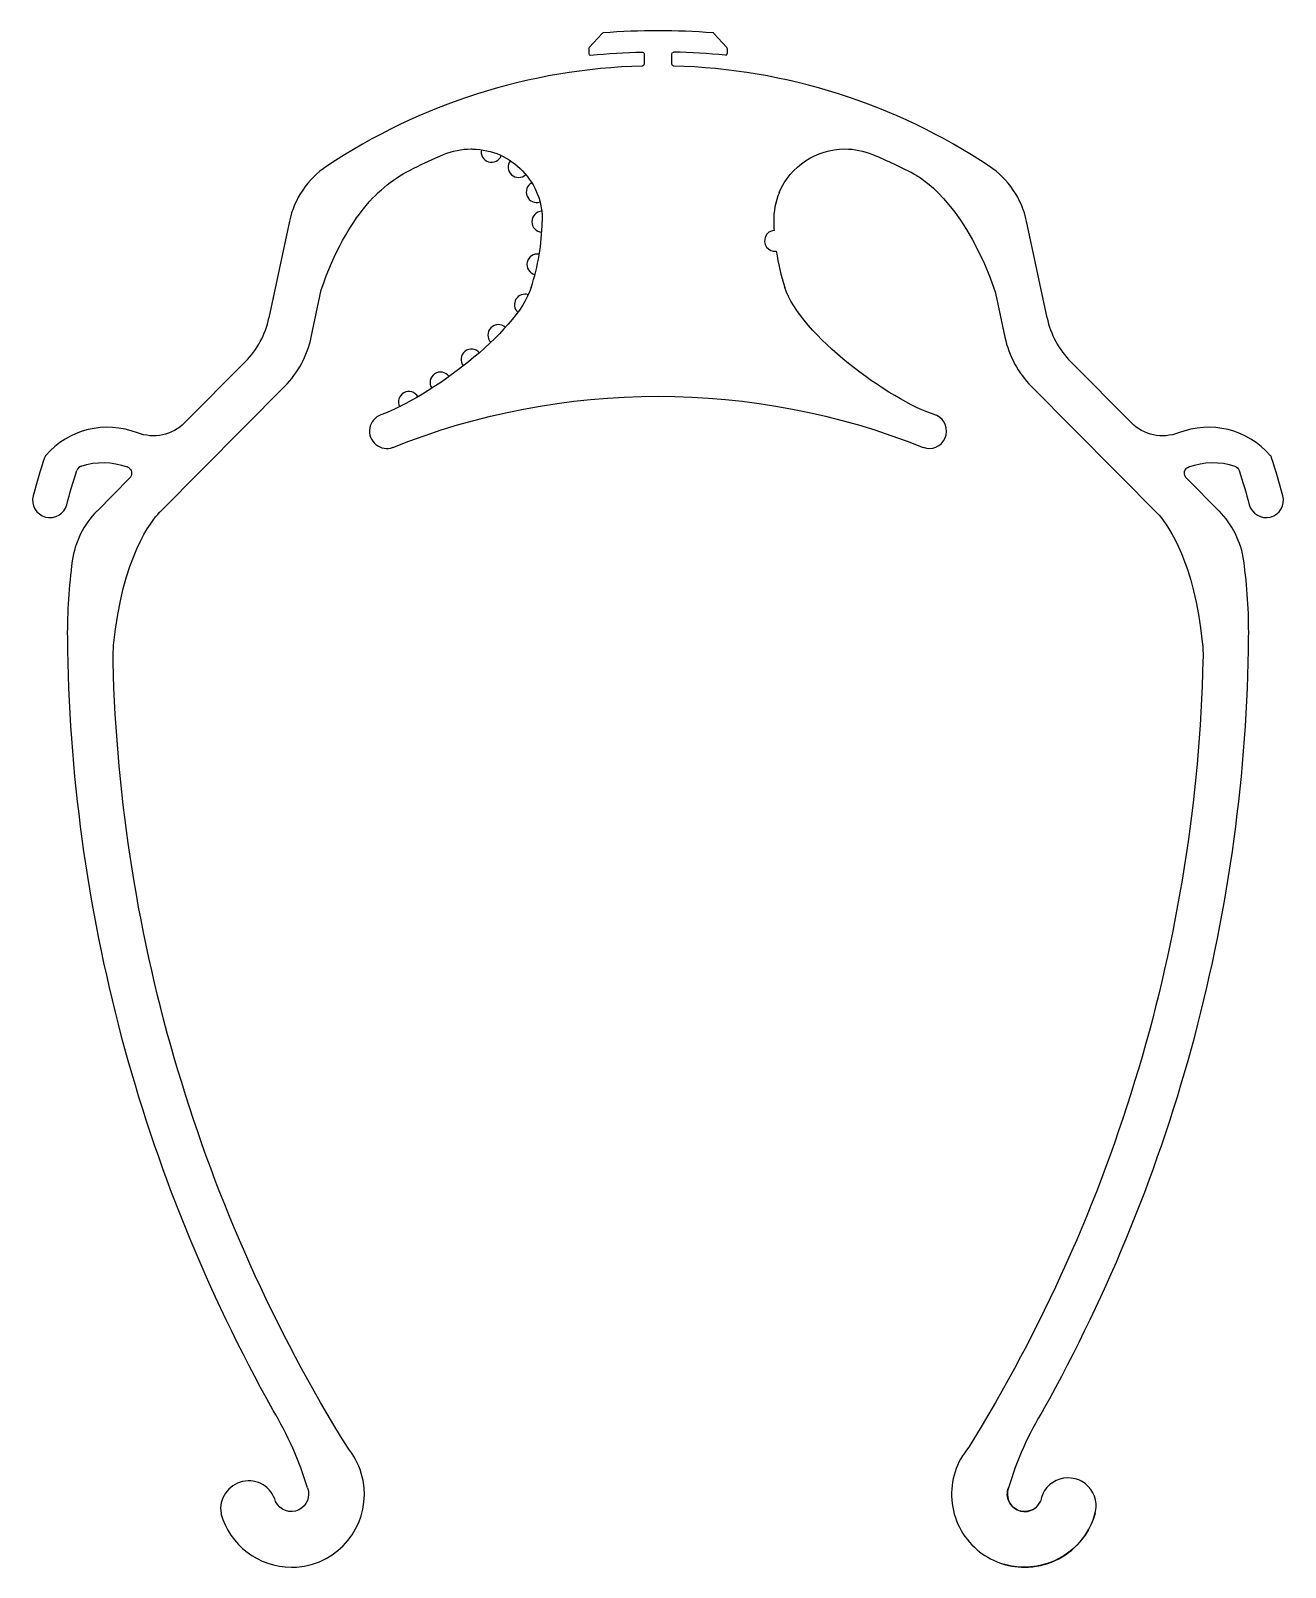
# Model space of a CAD drawing. Header units: millimetres. Extents: x 3 to 184, y 281 to 502.
import ezdxf

# ---------------------------------------------------------------- set-up
doc = ezdxf.new("R2010")
doc.units = ezdxf.units.MM
doc.layers.get('0').update_dxf_attribs({"linetype": 'CONTINUOUS'})

msp = doc.modelspace()

# ---------------------------------------------------------------- linework, layer by layer
for p, q in [((85.56, 501.75), (83.7, 499.72)), ((103.54, 499.72), (101.68, 501.75)), ((83.63, 499.54), (83.63, 498.86)), ((83.89, 498.61), (83.91, 498.61)), ((91.62, 498.8), (91.62, 497.3)), ((95.62, 497.3), (95.62, 498.81)), ((103.61, 498.86), (103.61, 499.54)), ((40.52, 474.68), (37.57, 460.75)), ((149.67, 460.75), (146.72, 474.68)), ((43.65, 457.96), (45.09, 464.8)), ((142.24, 464.36), (142.25, 464.34)), ((142.25, 464.34), (143.6, 457.96)), ((34.16, 454.44), (25.42, 445.64)), ((161.82, 445.64), (153.08, 454.44)), ((21.97, 432.91), (39.82, 450.89)), ((147.42, 450.89), (165.83, 432.34)), ((17.49, 437.66), (12.8, 432.92)), ((174.45, 432.92), (169.75, 437.66)), ((21.94, 432.88), (21.97, 432.91)), ((21.97, 432.91), (21.97, 432.91)), ((165.83, 432.34), (165.84, 432.33)), ((30.65, 288.47), (30.64, 288.46))]:
    msp.add_line(p, q)
for centre, radius, start, end in [((69.64, 484.67), 1.5, 167.6772, 339.1931), ((73.53, 482.49), 1.5, 142.2402, 313.9639), ((76.13, 478.88), 1.5, 117.4345, 288.9345), ((76.94, 474.62), 1.5, 92.7976, 267.4032), ((110.47, 471.86), 1.5, 94.7399, 277.33), ((76.23, 468.46), 1.5, 79.3348, 256.7506), ((74.44, 462.67), 1.5, 70.8186, 227.0763), ((70.6, 458.29), 1.5, 46.7394, 224.5549), ((66.74, 454.77), 1.5, 40.2159, 218.7217), ((62.28, 451.44), 1.5, 34.9255, 213.5138), ((57.73, 448.65), 1.5, 29.4241, 207.4079), ((54.55, 444.44), 2.5, 110.3192, 290.6636), ((132.69, 444.44), 2.5, -110.6636, 64.2066), ((190.25, 278.34), 48.16, 148.5651, 163.3465), ((-3.75, 277.98), 48.97, 16.8112, 31.1721), ((34.63, 289.14), 4.03, 15.2597, 189.5638), ((152.71, 289.56), 4.04, -19.3601, 170.8129)]:
    msp.add_arc(centre, radius, start, end)
for centre, major_axis, ratio, start_param, end_param in [((85.69, 501.56), (-0.131, -0.244), 0.807996, 3.598981, 4.354543), ((75.55, 428.67), (77.88, 41.71), 0.776306, 0.960862, 1.055849), ((101.54, 501.63), (0.163, -0.151), 0.83923, 1.479912, 2.35135), ((84.01, 499.55), (0.381, 0.004), 0.79886, 2.532228, 3.134452), ((86.42, 440.49), (74.06, 14.53), 0.766306, 1.193889, 1.294999), ((103.23, 499.55), (0.38, -0.007), 0.799249, 0.015289, 0.618314), ((119.09, 464.88), (36.19, -17.14), 0.497961, 1.480503, 1.655617), ((129.79, 473.21), (19.34, -3.43), 0.715655, 2.978944, 3.285378), ((42.85, 475.99), (28.64, -18.88), 0.980951, 0.264938, 0.551387), ((149.19, 475.3), (38.9, -0.26), 0.922263, 3.167822, 3.203131), ((149.19, 475.3), (38.9, -0.26), 0.922263, 3.286672, 3.43667), ((24.9, 463.54), (10.84, -7.16), 0.989239, 6.08753, 6.653558), ((162.23, 463.36), (12.82, -0.27), 0.991659, 3.368983, 3.939827), ((28.52, 461.53), (13.88, -7.1), 0.953852, 5.987536, 6.535481), ((158.63, 461.46), (13.87, 6.84), 0.958232, 2.902405, 3.451909), ((10.41, 438.27), (5.14, -2.45), 0.417458, 3.027644, 3.196225), ((176.75, 438.21), (5.23, 2.51), 0.413974, 6.227719, 6.394712), ((32.92, 434.74), (-19.11, -52.55), 0.502599, 4.783439, 4.886143), ((10.86, 438.41), (-0.567, 0.888), 0.96723, 6.033843, 6.958053), ((15.31, 436.42), (2.08, 2.73), 0.557364, 6.21801, 6.444906), ((154.34, 434.75), (19.1, -52.55), 0.502398, 1.397107, 1.499811), ((170.12, 438.14), (-0.427, 0.65), 0.77111, 1.267124, 1.832975), ((21.69, 424.02), (-4.32, -11.87), 0.996143, 4.277109, 4.924411), ((165.48, 423.9), (-4.13, -12.06), 0.992636, 2.042831, 2.686535), ((73.24, 412.84), (14.58, -68.89), 0.915397, 4.336387, 4.494539), ((114.44, 414.88), (-3.45, -69.38), 0.925222, 1.614204, 1.773584), ((26.61, 283.99), (23.55, 12.05), 0.626871, 6.168627, 6.424779), ((146.47, 291.22), (2.13, 1.26), 0.996119, 4.637636, 5.32486), ((129.34, 300.67), (26.32, -14.52), 0.588792, 6.162249, 6.409059)]:
    msp.add_ellipse(centre, major_axis=major_axis, ratio=ratio, start_param=start_param, end_param=end_param)
for points in [[(101.52, 501.83), (98.89, 502.03), (96.26, 502.13), (93.62, 502.12)], [(83.63, 498.86), (83.63, 498.72), (83.75, 498.61), (83.89, 498.61)], [(83.91, 498.61), (86.39, 498.86), (88.87, 499.01), (91.36, 499.06)], [(95.62, 498.81), (95.62, 498.95), (95.74, 499.06), (95.88, 499.06)], [(103.33, 498.61), (103.47, 498.6), (103.59, 498.7), (103.6, 498.84)], [(103.6, 498.84), (103.61, 498.85), (103.61, 498.85), (103.61, 498.86)], [(45.9, 482.61), (43.14, 480.77), (41.21, 477.93), (40.52, 474.68)], [(130.85, 481.28), (130.85, 481.28), (130.88, 481.27), (130.93, 481.24)], [(130.93, 481.24), (130.94, 481.23), (130.96, 481.22), (130.97, 481.21)], [(130.97, 481.21), (130.99, 481.21), (131, 481.2), (131.02, 481.19)], [(131.02, 481.19), (132.11, 480.54), (138.24, 476.43), (142.24, 464.36)], [(146.72, 474.68), (146.03, 477.93), (144.1, 480.77), (141.34, 482.61)], [(75.34, 465.12), (73.23, 458.59), (60.57, 449.23), (53.68, 446.79)], [(133.66, 446.74), (126.92, 448.84), (114.07, 458.4), (111.9, 465.12)], [(55.43, 442.1), (79.94, 451.92), (107.31, 451.92), (131.81, 442.1)], [(18.61, 444.19), (13.96, 446), (8.69, 444.7), (5.41, 440.94)], [(25.42, 445.64), (23.64, 443.84), (20.96, 443.28), (18.61, 444.19)], [(133.78, 446.69), (133.74, 446.71), (133.7, 446.72), (133.66, 446.74)], [(168.63, 444.19), (166.28, 443.28), (163.6, 443.84), (161.82, 445.64)], [(181.83, 440.94), (178.56, 444.7), (173.28, 446), (168.63, 444.19)], [(8.43, 433.83), (8.87, 435.49), (9.36, 437.13), (9.88, 438.76)], [(10.52, 439.41), (12.67, 440.11), (15, 440.07), (17.12, 439.3)], [(17.49, 439.07), (17.88, 438.68), (17.88, 438.05), (17.49, 437.66)], [(169.51, 438.02), (169.33, 438.54), (169.59, 439.11), (170.12, 439.3)], [(3.6, 435.12), (3.24, 433.78), (4.04, 432.41), (5.37, 432.06)], [(5.37, 432.06), (6.71, 431.7), (8.08, 432.5), (8.43, 433.83)], [(21.76, 432.7), (21.77, 432.7), (21.77, 432.71), (21.78, 432.72)], [(8.52, 414.7), (8.88, 375.73), (19.04, 337.47), (38.08, 303.46)], [(149.17, 303.46), (168.19, 337.47), (178.36, 375.73), (178.72, 414.7)], [(38.08, 303.46), (38.1, 303.41), (38.12, 303.37), (38.15, 303.33)], [(43.82, 281.16), (49.38, 282.84), (52.54, 288.72), (50.87, 294.27)], [(38.52, 290.2), (38.52, 290.2), (38.52, 290.2), (38.52, 290.2)], [(144.21, 290.13), (143.88, 290.79), (143.87, 291.53), (144.12, 292.16)], [(147.56, 289.01), (146.33, 288.39), (144.82, 288.89), (144.21, 290.13)]]:
    msp.add_open_spline(points, degree=3)
for points, knots in [([(91.36, 499.06), (91.36, 499.06), (91.36, 499.06), (91.37, 499.06), (91.51, 499.06), (91.62, 498.94), (91.62, 498.8)], [28, 28, 28, 28, 29, 29, 29, 30, 30, 30, 30]), ([(91.62, 497.3), (91.62, 497.16), (91.51, 497.05), (91.37, 497.04), (75.16, 496.62), (59.39, 491.62), (45.9, 482.61)], [31, 31, 31, 31, 32, 32, 32, 33, 33, 33, 33]), ([(141.34, 482.61), (127.85, 491.62), (112.09, 496.62), (95.87, 497.04), (95.73, 497.05), (95.62, 497.16), (95.62, 497.3)], [8, 8, 8, 8, 9, 9, 9, 10, 10, 10, 10]), ([(62.71, 484.29), (63.98, 484.83), (65.32, 485.1), (66.7, 485.1), (66.78, 485.1), (66.86, 485.1), (66.93, 485.09)], [84, 84, 84, 84, 85, 85, 85, 86, 86, 86, 86]), ([(66.93, 485.09), (69.67, 485.03), (72.22, 483.91), (74.11, 481.93), (76, 479.95), (77.01, 477.35), (76.94, 474.62)], [86, 86, 86, 86, 87, 87, 87, 88, 88, 88, 88]), ([(111.1, 478.84), (112.71, 482.64), (116.41, 485.1), (120.54, 485.1), (121.91, 485.1), (123.25, 484.83), (124.52, 484.29)], [102, 102, 102, 102, 103, 103, 103, 104, 104, 104, 104]), ([(45.09, 464.8), (46.98, 470.35), (49.32, 474.18), (51.38, 476.73), (53.28, 479.09), (55.7, 480.98), (58.42, 482.32), (59.83, 483.02), (61.27, 483.68), (62.71, 484.29)], [81, 81, 81, 81, 82, 82, 82, 83, 83, 83, 84, 84, 84, 84]), ([(170.12, 439.3), (172.24, 440.07), (174.57, 440.11), (176.72, 439.41), (177.03, 439.3), (177.27, 439.05), (177.37, 438.74), (177.89, 437.12), (178.37, 435.48), (178.81, 433.83)], [141, 141, 141, 141, 142, 142, 142, 143, 143, 143, 144, 144, 144, 144]), ([(178.81, 433.83), (179.17, 432.5), (180.53, 431.7), (181.87, 432.06), (183.2, 432.41), (184, 433.78), (183.64, 435.12)], [144, 144, 144, 144, 145, 145, 145, 146, 146, 146, 146]), ([(48.86, 298), (27.76, 332.07), (16.12, 371.11), (15.11, 411.13), (15.09, 411.95), (15.12, 412.78), (15.19, 413.6), (16.39, 426.26), (20.75, 431.61), (21.76, 432.7)], [70, 70, 70, 70, 71, 71, 71, 72, 72, 72, 73, 73, 73, 73]), ([(21.78, 432.72), (21.83, 432.77), (21.88, 432.82), (21.91, 432.85), (21.92, 432.86), (21.93, 432.87), (21.94, 432.88)], [74, 74, 74, 74, 75, 75, 75, 76, 76, 76, 76]), ([(165.84, 432.33), (167.23, 430.67), (170.9, 425.33), (172.04, 414.05), (172.13, 413.19), (172.17, 412.32), (172.14, 411.45), (171.18, 371.32), (159.54, 332.16), (138.38, 298)], [114, 114, 114, 114, 115, 115, 115, 116, 116, 116, 117, 117, 117, 117]), ([(138.38, 298), (136.6, 295.88), (135.74, 293.2), (135.95, 290.44), (136.17, 287.63), (137.46, 285.08), (139.6, 283.25)], [117, 117, 117, 117, 118, 118, 118, 119, 119, 119, 119]), ([(43.12, 292.14), (43.58, 290.95), (43.03, 289.54), (41.87, 288.99), (40.61, 288.39), (39.1, 288.93), (38.52, 290.2)], [61.030901, 61.030901, 61.030901, 61.030901, 62, 62, 62, 63, 63, 63, 63]), ([(144.12, 292.14), (143.66, 290.95), (144.21, 289.54), (145.37, 288.99), (146.64, 288.39), (148.14, 288.93), (148.72, 290.2)], [61.030901, 61.030901, 61.030901, 61.030901, 62, 62, 62, 63, 63, 63, 63]), ([(30.64, 288.46), (31.89, 283.91), (36.1, 280.72), (40.79, 280.72), (41.81, 280.72), (42.83, 280.87), (43.82, 281.16)], [66, 66, 66, 66, 67, 67, 67, 68, 68, 68, 68]), ([(156.6, 288.46), (155.35, 283.91), (151.14, 280.72), (146.45, 280.72), (145.43, 280.72), (144.41, 280.87), (143.42, 281.16)], [66, 66, 66, 66, 67, 67, 67, 68, 68, 68, 68]), ([(139.6, 283.25), (141.51, 281.62), (143.94, 280.72), (146.45, 280.72), (149.52, 280.72), (152.44, 282.06), (154.44, 284.39)], [119, 119, 119, 119, 120, 120, 120, 121, 121, 121, 121])]:
    msp.add_open_spline(points, degree=3, knots=knots)

doc.saveas('drawing.dxf')
